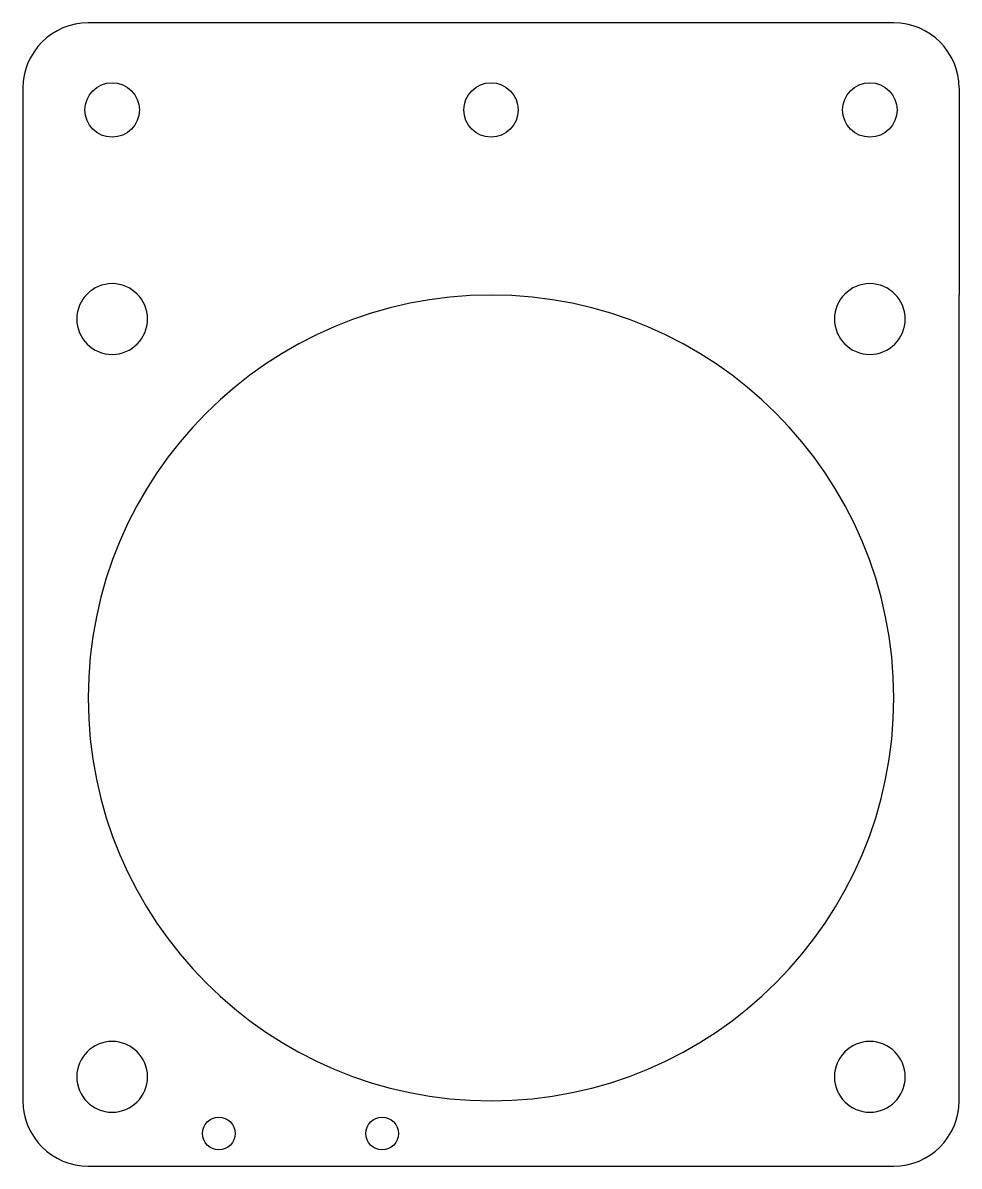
# Model space of a CAD drawing. Header units: millimetres. Extents: x 147 to 233, y 57 to 162.
import ezdxf

# ---------------------------------------------------------------- set-up
doc = ezdxf.new("R2010")
doc.units = ezdxf.units.MM
doc.layers.add('Shape2DView', color=7, linetype='Continuous')

msp = doc.modelspace()

# ---------------------------------------------------------------- linework, layer by layer
for p, q in [((147, 156), (147, 137)), ((233, 156), (233, 137))]:
    msp.add_line(p, q)
for centre, radius in [((155.2, 154), 2.5), ((190, 154), 2.5), ((224.8, 154), 2.5), ((165, 60), 1.5), ((180, 60), 1.5)]:
    msp.add_circle(centre, radius)
at = {"layer": 'Shape2DView'}
for p, q in [((209.2, 162), (153, 162)), ((217, 162), (209.2, 162)), ((227, 162), (217, 162)), ((147, 137), (147, 127)), ((233, 80.8), (233, 137)), ((147, 127), (147, 119.2)), ((147, 119.2), (147, 63)), ((233, 73), (233, 80.8)), ((233, 63), (233, 73)), ((153, 57), (163, 57)), ((163, 57), (170.8, 57)), ((170.8, 57), (227, 57))]:
    msp.add_line(p, q, dxfattribs=at)
for centre, radius, start, end in [((153, 156), 6, 90, 180), ((227, 156), 6, 0, 90), ((155.2, 134.8), 3.25, 0, 180), ((224.8, 134.8), 3.25, 0, 180), ((190, 100), 37, 0, 180), ((155.2, 134.8), 3.25, 180, 0), ((224.8, 134.8), 3.25, 180, 0), ((190, 100), 37, 180, 0), ((155.2, 65.2), 3.25, 0, 180), ((224.8, 65.2), 3.25, 0, 180), ((155.2, 65.2), 3.25, 180, 0), ((224.8, 65.2), 3.25, 180, 0), ((153, 63), 6, 180, 270), ((227, 63), 6, 270, 0)]:
    msp.add_arc(centre, radius, start, end, dxfattribs=at)

doc.saveas('drawing.dxf')
